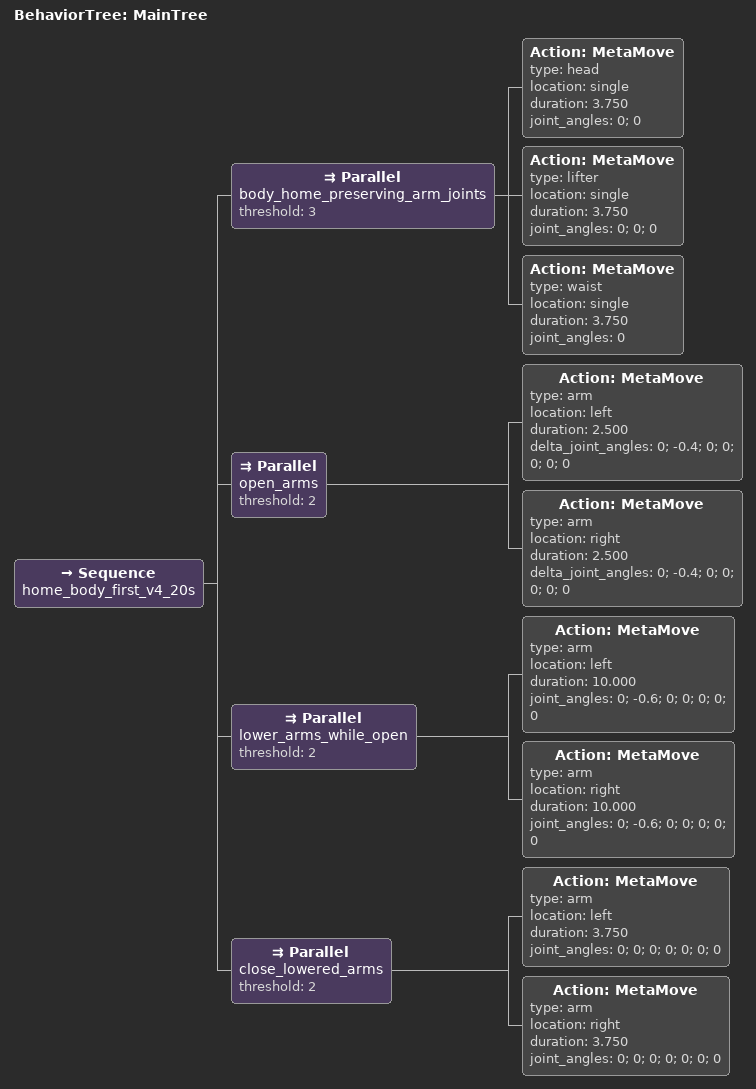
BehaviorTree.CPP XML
<root main_tree_to_execute="MainTree">
    <BehaviorTree ID="MainTree">
        <Sequence name="home_body_first_v4_20s">
            <Parallel name="body_home_preserving_arm_joints" threshold="3">
                <Action ID="MetaMove" type="head" location="single" duration="3.750" joint_angles="0; 0" />
                <Action ID="MetaMove" type="lifter" location="single" duration="3.750" joint_angles="0; 0; 0" />
                <Action ID="MetaMove" type="waist" location="single" duration="3.750" joint_angles="0" />
            </Parallel>
            <Parallel name="open_arms" threshold="2">
                <Action ID="MetaMove" type="arm" location="left" duration="2.500" delta_joint_angles="0; -0.4; 0; 0; 0; 0; 0" />
                <Action ID="MetaMove" type="arm" location="right" duration="2.500" delta_joint_angles="0; -0.4; 0; 0; 0; 0; 0" />
            </Parallel>
            <Parallel name="lower_arms_while_open" threshold="2">
                <Action ID="MetaMove" type="arm" location="left" duration="10.000" joint_angles="0; -0.6; 0; 0; 0; 0; 0" />
                <Action ID="MetaMove" type="arm" location="right" duration="10.000" joint_angles="0; -0.6; 0; 0; 0; 0; 0" />
            </Parallel>
            <Parallel name="close_lowered_arms" threshold="2">
                <Action ID="MetaMove" type="arm" location="left" duration="3.750" joint_angles="0; 0; 0; 0; 0; 0; 0" />
                <Action ID="MetaMove" type="arm" location="right" duration="3.750" joint_angles="0; 0; 0; 0; 0; 0; 0" />
            </Parallel>
        </Sequence>
    </BehaviorTree>
</root>
